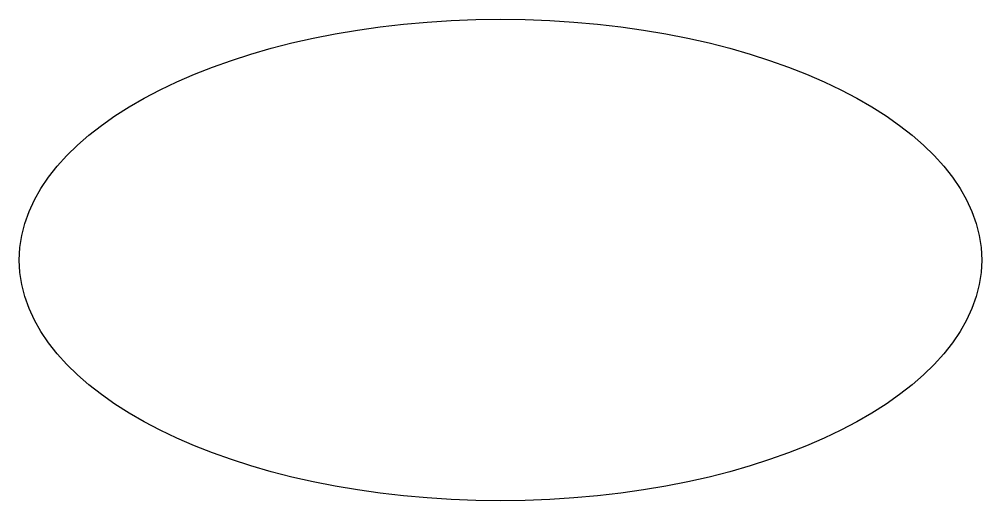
# Model space of a CAD drawing. Header units: metres. Extents: x 20 to 80, y 35 to 65.
import ezdxf

# ---------------------------------------------------------------- set-up
doc = ezdxf.new("R2010")
doc.units = ezdxf.units.M
doc.layers.get('0').update_dxf_attribs({"linetype": 'CONTINUOUS'})

msp = doc.modelspace()

# ---------------------------------------------------------------- linework, layer by layer
msp.add_ellipse((50, 50), major_axis=(30, 0), ratio=0.5)

doc.saveas('drawing.dxf')
